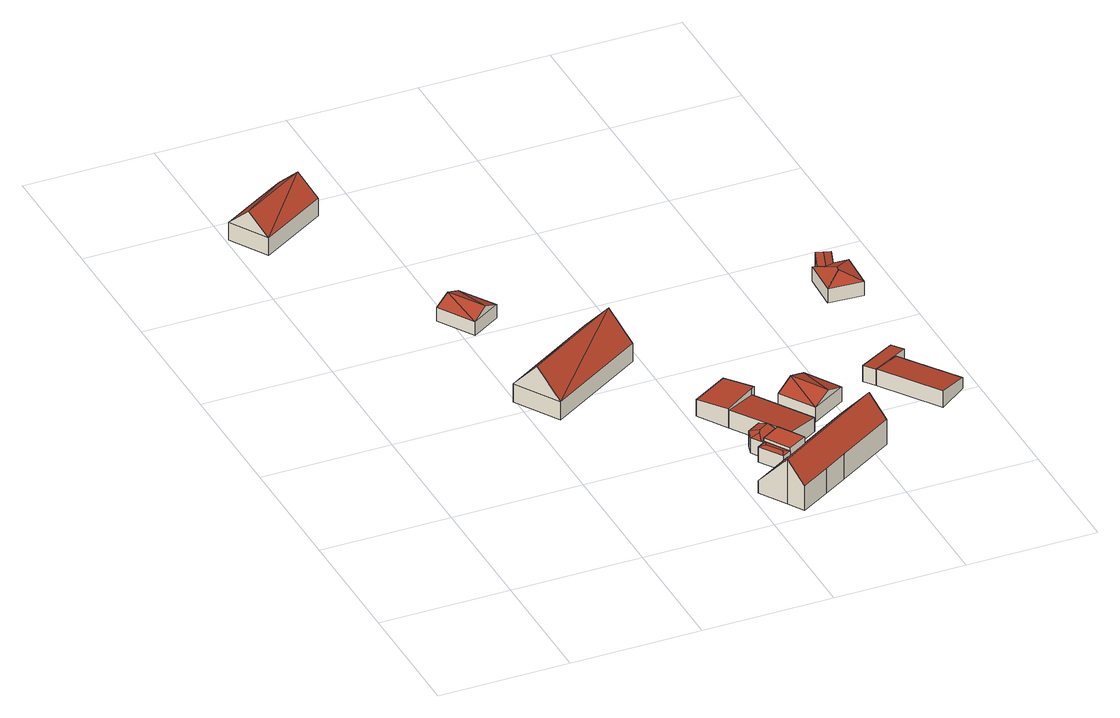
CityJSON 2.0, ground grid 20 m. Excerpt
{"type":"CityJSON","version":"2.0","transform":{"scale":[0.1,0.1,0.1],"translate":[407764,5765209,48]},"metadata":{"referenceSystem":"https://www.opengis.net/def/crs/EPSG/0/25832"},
"CityObjects":{
"building1":{"type":"Building","attributes":{"Gemeindeschluessel":"05515000","Geometrietyp2DReferenz":"3000","function":"31001_2700","roofType":"3100","measuredHeight":6.07},"geometry":[{"type":"Solid","lod":"2","boundaries":[[[[0,1,2,3]],[[4,5,1,0]],[[6,7,5,4]],[[8,9,7,6]],[[10,11,9,8]],[[12,13,11,10]],[[3,2,13,12]],[[3,12,14]],[[14,15,3]],[[15,14,16,8]],[[8,6,4,0,15]],[[16,14,12,10]],[[16,10,8]],[[15,0,3]],[[1,5,7,9,11,13,2]]]],"semantics":{"surfaces":[{"type":"WallSurface"},{"type":"RoofSurface"},{"type":"GroundSurface"}],"values":[[0,0,0,0,0,0,0,1,1,1,1,0,0,0,2]]}}]},
"building2":{"type":"Building","attributes":{"Gemeindeschluessel":"05515000","Geometrietyp2DReferenz":"3000","function":"31001_1310","roofType":"3100","measuredHeight":3.37},"geometry":[{"type":"Solid","lod":"2","boundaries":[[[[17,18,19,20]],[[21,22,18,17]],[[23,24,22,21]],[[20,19,24,23]],[[17,25,21]],[[23,26,20]],[[25,17,20]],[[20,26,25]],[[21,25,26]],[[26,23,21]],[[18,22,24,19]]]],"semantics":{"surfaces":[{"type":"WallSurface"},{"type":"RoofSurface"},{"type":"GroundSurface"}],"values":[[0,0,0,0,0,0,1,1,1,1,2]]}}]},
"building3":{"type":"Building","attributes":{"Gemeindeschluessel":"05515000","Geometrietyp2DReferenz":"3000","function":"31001_1000","roofType":"3100","measuredHeight":7.43},"address":[{"country":"Germany","locality":"Münster","thoroughfareNumber":"178","thoroughfareName":"Hessenweg"}],"geometry":[{"type":"Solid","lod":"2","boundaries":[[[[27,28,29,30]],[[31,32,28,27]],[[33,34,32,31]],[[30,29,34,33]],[[27,35,31]],[[33,36,30]],[[27,30,36]],[[36,35,27]],[[35,36,33]],[[33,31,35]],[[28,32,34,29]]]],"semantics":{"surfaces":[{"type":"WallSurface"},{"type":"RoofSurface"},{"type":"GroundSurface"}],"values":[[0,0,0,0,0,0,1,1,1,1,2]]}}]},
"building4":{"type":"Building","attributes":{"Gemeindeschluessel":"05515000","Geometrietyp2DReferenz":"3000","function":"51009_1610","roofType":"5000","measuredHeight":3.01},"geometry":[{"type":"Solid","lod":"2","boundaries":[[[[37,38,39,40]],[[41,42,38,37]],[[43,44,42,41]],[[45,46,44,43]],[[47,48,46,45]],[[49,50,48,47]],[[51,52,50,49]],[[53,54,52,51]],[[40,39,54,53]],[[55,56,57,53,51,58]],[[51,49,58]],[[58,49,47,55]],[[55,47,45,56]],[[57,56,45,43,59]],[[59,43,41,60]],[[60,41,37,61]],[[37,40,61]],[[59,60,61,40,53,57]],[[38,42,44,46,48,50,52,54,39]]]],"semantics":{"surfaces":[{"type":"WallSurface"},{"type":"RoofSurface"},{"type":"GroundSurface"}],"values":[[0,0,0,0,0,0,0,0,0,1,0,1,1,1,1,1,1,1,2]]}}]},
"building5":{"type":"Building","attributes":{"Gemeindeschluessel":"05515000","Geometrietyp2DReferenz":"3000","function":"51009_1610","roofType":"1000","measuredHeight":3.08},"geometry":[{"type":"Solid","lod":"2","boundaries":[[[[62,52,54,63]],[[64,65,52,62]],[[66,67,65,64]],[[68,39,67,66]],[[63,54,39,68]],[[66,64,62,63,68]],[[52,65,67,39,54]]]],"semantics":{"surfaces":[{"type":"WallSurface"},{"type":"RoofSurface"},{"type":"GroundSurface"}],"values":[[0,0,0,0,0,1,2]]}}]},
"building6":{"type":"Building","attributes":{"Gemeindeschluessel":"05515000","Geometrietyp2DReferenz":"3000","function":"31001_2700","roofType":"2100","measuredHeight":3.25},"geometry":[{"type":"Solid","lod":"2","boundaries":[[[[69,70,71,72]],[[73,74,70,69]],[[75,76,74,73]],[[77,78,76,75]],[[72,71,78,77]],[[75,73,69,72,77]],[[70,74,76,78,71]]]],"semantics":{"surfaces":[{"type":"WallSurface"},{"type":"RoofSurface"},{"type":"GroundSurface"}],"values":[[0,0,0,0,0,1,2]]}}]},
"building7":{"type":"Building","attributes":{"Gemeindeschluessel":"05515000","Geometrietyp2DReferenz":"3000","function":"31001_1000","roofType":"3100","measuredHeight":7.4},"address":[{"country":"Germany","locality":"Münster","thoroughfareNumber":"176","thoroughfareName":"Hessenweg"}],"geometry":[{"type":"Solid","lod":"2","boundaries":[[[[79,80,81,82]],[[83,84,80,79]],[[85,86,84,83]],[[87,39,86,85]],[[88,67,39,87]],[[89,90,67,88]],[[91,92,90,89]],[[93,94,92,91]],[[95,96,94,93]],[[82,81,96,95]],[[89,88,87,85,83,91]],[[79,82,95,93,91,83]],[[80,84,86,39,67,90,92,94,96,81]]]],"semantics":{"surfaces":[{"type":"WallSurface"},{"type":"RoofSurface"},{"type":"GroundSurface"}],"values":[[0,0,0,0,0,0,0,0,0,0,1,1,2]]}}]},
"building8":{"type":"Building","attributes":{"Gemeindeschluessel":"05515000","Geometrietyp2DReferenz":"3000","function":"31001_2700","roofType":"2100","measuredHeight":2.95},"geometry":[{"type":"Solid","lod":"2","boundaries":[[[[97,78,71,98]],[[99,100,78,97]],[[101,102,100,99]],[[103,104,102,101]],[[98,71,104,103]],[[101,99,97,98,103]],[[78,100,102,104,71]]]],"semantics":{"surfaces":[{"type":"WallSurface"},{"type":"RoofSurface"},{"type":"GroundSurface"}],"values":[[0,0,0,0,0,1,2]]}}]},
"building9":{"type":"Building","attributes":{"Gemeindeschluessel":"05515000","Geometrietyp2DReferenz":"3000","function":"51009_1611","roofType":"3100","measuredHeight":3.62},"geometry":[{"type":"Solid","lod":"2","boundaries":[[[[105,106,107,108]],[[109,110,106,105]],[[111,112,110,109]],[[108,107,112,111]],[[105,113,109]],[[111,114,108]],[[113,105,108]],[[108,114,113]],[[109,113,114]],[[114,111,109]],[[106,110,112,107]]]],"semantics":{"surfaces":[{"type":"WallSurface"},{"type":"RoofSurface"},{"type":"GroundSurface"}],"values":[[0,0,0,0,0,0,1,1,1,1,2]]}}]},
"building10":{"type":"Building","attributes":{"Gemeindeschluessel":"05515000","Geometrietyp2DReferenz":"3000","function":"51009_1610","roofType":"2100","measuredHeight":2.64},"geometry":[{"type":"Solid","lod":"2","boundaries":[[[[115,116,117,118]],[[119,120,116,115]],[[121,122,120,119]],[[118,117,122,121]],[[119,115,118,121]],[[116,120,122,117]]]],"semantics":{"surfaces":[{"type":"WallSurface"},{"type":"RoofSurface"},{"type":"GroundSurface"}],"values":[[0,0,0,0,1,2]]}}]},
"building11":{"type":"Building","attributes":{"Gemeindeschluessel":"05515000","Geometrietyp2DReferenz":"3000","function":"31001_2460","roofType":"2100","measuredHeight":2.74},"geometry":[{"type":"Solid","lod":"2","boundaries":[[[[123,124,116,125]],[[126,127,124,123]],[[128,129,127,126]],[[125,116,129,128]],[[126,123,125,128]],[[124,127,129,116]]]],"semantics":{"surfaces":[{"type":"WallSurface"},{"type":"RoofSurface"},{"type":"GroundSurface"}],"values":[[0,0,0,0,1,2]]}}]},
"building12":{"type":"Building","attributes":{"Gemeindeschluessel":"05515000","Geometrietyp2DReferenz":"3000","function":"31001_1310","roofType":"5000","measuredHeight":3.26},"geometry":[{"type":"Solid","lod":"2","boundaries":[[[[130,131,132,133]],[[134,135,131,130]],[[136,137,135,134]],[[138,139,137,136]],[[140,141,139,138]],[[142,143,141,140]],[[144,145,143,142]],[[133,132,145,144]],[[146,144,142,147]],[[147,142,140,148]],[[149,148,140,138,150]],[[138,136,150]],[[150,136,134,149]],[[149,134,130,148]],[[147,148,130,133,146]],[[133,144,146]],[[131,135,137,139,141,143,145,132]]]],"semantics":{"surfaces":[{"type":"WallSurface"},{"type":"RoofSurface"},{"type":"GroundSurface"}],"values":[[0,0,0,0,0,0,0,0,1,1,1,1,1,1,1,1,2]]}}]}
},
"vertices":[
[4,959,38],[4,959,9],[39,901,9],[39,901,38],[52,988,38],[52,988,9],[97,1015,38],[97,1015,9],[107,1021,38],[107,1021,9],[109,1017,38],[109,1017,9],[142,963,38],[142,963,9],[124,992,69],[22,930,69],[109,1017,42],
[262,629,31],[262,629,9],[228,683,9],[228,683,31],[217,601,31],[217,601,9],[183,656,31],[183,656,9],[239,615,43],[206,669,43],
[237,358,40],[237,358,10],[388,451,10],[388,451,40],[196,426,40],[196,426,10],[346,519,40],[346,519,10],[217,392,84],[367,485,84],
[465,112,37],[465,112,12],[478,120,12],[478,120,37],[442,147,37],[442,147,12],[453,154,37],[453,154,12],[442,172,37],[442,172,12],[446,189,37],[446,189,12],[467,202,37],[467,202,12],[484,176,37],[484,176,12],[455,158,37],[455,158,12],[459,179,42],[456,174,41],[452,159,38],[475,189,42],[456,154,37],[453,145,39],[468,122,39],
[484,176,42],[455,158,42],[496,157,42],[496,157,12],[508,137,42],[508,137,12],[478,120,42],
[412,289,38],[412,289,11],[440,243,11],[440,243,43],[468,323,38],[468,323,11],[495,279,43],[495,279,11],[490,276,43],[490,276,11],
[451,10,53],[451,10,12],[495,37,12],[495,37,53],[436,35,86],[436,35,12],[410,76,32],[410,76,12],[478,120,30],[508,137,32],[581,182,32],[581,182,12],[607,141,86],[607,141,12],[622,115,53],[622,115,12],[533,60,53],[533,60,12],
[490,276,33],[440,243,41],[545,187,34],[545,187,11],[496,157,41],[496,157,11],[484,176,41],[484,176,11],
[610,240,35],[610,240,11],[577,294,11],[577,294,35],[556,208,35],[556,208,11],[523,261,35],[523,261,11],[583,224,47],[550,278,47],
[670,257,37],[670,257,11],[732,301,11],[732,301,28],[657,274,37],[657,274,11],[719,318,28],[719,318,11],
[714,288,29],[714,288,11],[670,257,38],[776,201,29],[776,201,11],[732,169,38],[732,169,11],
[698,536,31],[698,536,8],[695,477,8],[695,477,31],[706,536,31],[706,536,8],[717,568,31],[717,568,8],[738,561,31],[738,561,8],[729,534,31],[729,534,8],[752,533,31],[752,533,8],[749,474,31],[749,474,8],[723,502,41],[724,508,41],[711,522,36],[714,524,35],[726,559,35]
]}
